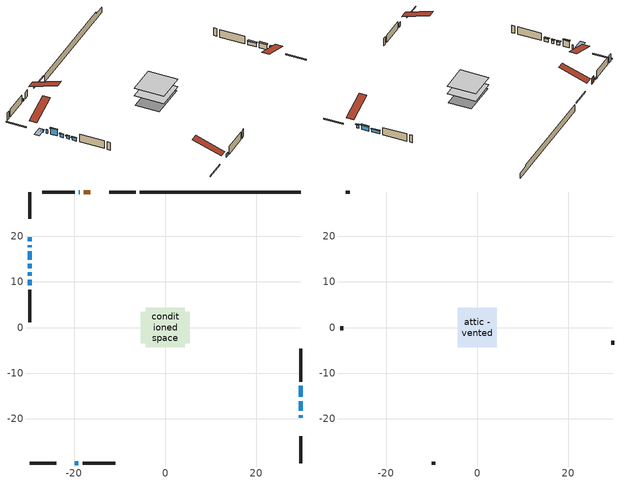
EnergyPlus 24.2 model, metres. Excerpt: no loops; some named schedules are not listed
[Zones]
conditioned space
 floor adiabatic (AdiabaticFloorConstruction): -4.32,-4.32 -4.32,4.32 4.32,4.32 4.32,-4.32 z0.46
 floor foundation (Slab1 construction): -5.33,-3.51 -5.33,3.51 5.33,3.51 5.33,-3.51 z-1.73
 wall outside (RimJoist1 construction): -6.51,29.77 -12.35,29.77 / -29.77,-29.77 -23.94,-29.77 / -29.77,29.77 -29.77,23.94 / 29.77,-29.77 29.77,-23.94 z0.46:0.76
 wall outside (AdiabaticWallConstruction 1): -16.43,29.77 -17.89,29.77 z0.46:2.49
 wall outside (AdiabaticWallConstruction): 29.77,-19.86 29.77,-19.25 / -29.77,18.04 -29.77,17.65 / -19.86,-29.77 -19.08,-29.77 z0.46:1.68; -29.77,19.86 -29.77,18.97 z0.46:1; -18.81,29.77 -18.97,29.77 z0.46:0.95; 29.77,-18.32 29.77,-16.19 z0.46:1.98; 29.77,-15.26 29.77,-12.82 z0.46:1.53; -29.77,16.72 -29.77,14.89 z0.46:2.54; -29.77,13.97 -29.77,13.05 / -29.77,12.12 -29.77,11.41 / -29.77,10.48 -29.77,9.26 z0.46:1.48
 wall outside (Wall1 construction): -19.9,29.77 -27.08,29.77 / -18.15,-29.77 -10.98,-29.77 / -29.77,8.33 -29.77,1.16 / 29.77,-11.89 29.77,-4.72 z0.46:2.9
 wall foundation (FoundationWall1 construction): -5.59,29.77,-1.73 -5.59,29.77,0.46 26.24,29.77,0.46 26.24,29.77,-0.08 29.77,29.77,-0.08 29.77,29.77,-1.73
 window (WindowConstruction 6): 29.77,-19.86 29.77,-19.25 z0.46:1.68
 window (WindowConstruction 8): -29.77,19.86 -29.77,18.97 z0.46:0.99
 window (WindowConstruction 9): -29.77,18.04 -29.77,17.65 z0.46:1.68
 window (WindowConstruction 10): -19.86,-29.77 -19.08,-29.77 z0.46:1.68
 window (WindowConstruction 7): -18.82,29.77 -18.97,29.77 z0.46:0.94
 window (WindowConstruction): 29.77,-18.32 29.77,-16.19 z0.46:1.98
 window (WindowConstruction 1): 29.77,-15.26 29.77,-12.82 z0.46:1.53
 window (WindowConstruction 2): -29.77,16.72 -29.77,14.89 z0.46:2.54
 window (WindowConstruction 3): -29.77,13.97 -29.77,13.05 z0.46:1.47
 window (WindowConstruction 4): -29.77,12.12 -29.77,11.41 z0.46:1.47
 window (WindowConstruction 5): -29.77,10.48 -29.77,9.26 z0.46:1.47
 door (Door): -16.43,29.77 -17.89,29.77 z0.46:2.49
 ceiling adiabatic (AdiabaticFloorConstruction): 4.32,-4.32 4.32,4.32 -4.32,4.32 -4.32,-4.32 z0.46
attic - vented
 floor to conditioned space (Floor1 construction Reversed): -4.32,-4.32 -4.32,4.32 4.32,4.32 4.32,-4.32 z2.9
 wall outside (Wall2 construction): -28,29.77 -28.84,29.77 / -10.05,-29.77 -9.21,-29.77 / -29.77,0.23 -29.77,-0.61 / 29.77,-3.79 29.77,-2.95 z0.46:2.9
 roof outside (Roof1 construction): -15.5,29.77,2.9 -15.5,21.35,5.71 -13.28,21.35,5.71 -13.28,29.77,2.9; -20.79,-29.77,2.9 -20.79,-21.35,5.71 -23.01,-21.35,5.71 -23.01,-29.77,2.9; -29.77,20.79,2.9 -21.35,20.79,5.71 -21.35,23.01,5.71 -29.77,23.01,2.9; 29.77,-20.79,2.9 21.35,-20.79,5.71 21.35,-23.01,5.71 29.77,-23.01,2.9
shading: 29.77,-19.1 29.77,-20.01 30.23,-20.01 30.23,-19.1 z1.83; -29.77,18.67 -29.77,20.16 -32.82,20.16 -32.82,18.67 z1.29; -19.12,29.77 -18.67,29.77 -18.67,30.23 -19.12,30.23 z1.09; 29.77,-16.04 29.77,-18.47 30.23,-18.47 30.23,-16.04 z2.13; 29.77,-12.67 29.77,-15.41 30.23,-15.41 30.23,-12.67 z1.68; -29.77,14.74 -29.77,16.87 -30.23,16.87 -30.23,14.74 z2.69; -29.77,12.9 -29.77,14.11 -30.23,14.11 -30.23,12.9 z1.62; -29.77,11.26 -29.77,12.27 -30.23,12.27 -30.23,11.26 z1.62; -29.77,9.11 -29.77,10.63 -30.23,10.63 -30.23,9.11 z1.62
[Building]
Building 1: Terrain=Suburbs
[Site:Location]
Quebec Intl AP_QC: Latitude {deg}=46.8; Longitude {deg}=-71.38; Time Zone {hr}=-5; Elevation {m}=74; Keep Site Location Information=Yes
[Site:GroundTemperature:Shallow]
0.0108218, -2.24938, -2.43038, -1.3578, 2.94801, 7.23376, 10.9493, 13.303, 13.5029, 11.5886, 7.96783, 3.81355
[Site:WaterMainsTemperature]
Calculation Method=Schedule; Temperature Schedule=mains temperature schedule
[Material] Roughness=Rough; Thermal Absorptance=0.9
Name | Thickness {m} | Conductivity {W/m-K} | Density {kg/m3} | Specific Heat {J/kg-K} | Solar Absorptance | Visible Absorptance
asphalt or fiberglass shingles | 0.00635 | 0.162714 | 1121.4 | 1465.45 | 0.4 | 0.4
ceiling loosefill ins | 0.169333 | 0.0480833 | 16.02 | 1046.75 | 0.7 | 0.7
ceiling stud and cavity | 0.1397 | 1.04387 | 65.682 | 1177.47 | 0.7 | 0.7
concrete 4.0 in. | 0.1016 | 1.803125 | 2242.8 | 837.4 | 0.7 | 0.7
concrete 8.0 in. | 0.2032 | 1.803125 | 2242.8 | 837.4 | 0.7 | 0.7
door material | 0.04445 | 0.053851 | 512.64 | 1214.23 | 0.7 | 0.7
exterior vertical ins | 0.0204263 | 0.029427 | 32.04 | 1214.23 | 0.7 | 0.7
floor covering | 0.0127 | 0.0433444 | 54.468 | 1339.84 | 0.6 | 0.6
floor rigid ins; wall rigid ins | 0.512978 | 0.029427 | 32.04 | 1214.23 | 0.7 | 0.7
floor stud and cavity | 0.1397 | 1.75129 | 37.0049 | 1207.88 | 0.7 | 0.7
furniture material conditioned space 1 | 0.1524 | 0.115458 | 640.8 | 1214.23 | 0.6 | 0.6
gypsum board | 0.0127 | 0.160291 | 801 | 837.4 | 0.6 | 0.6
gypsum board 1 | 0.0127 | 0.160291 | 801 | 837.4 | 0.7 | 0.7
osb sheathing 0.5 in. | 0.0127 | 0.115458 | 512.64 | 1214.23 | 0.7 | 0.7
osb sheathing 0.75 in. | 0.01905 | 0.115458 | 512.64 | 1214.23 | 0.7 | 0.7
osb sheathing 2.0 in. | 0.0508 | 0.115458 | 512.64 | 1214.23 | 0.7 | 0.7
rim joist stud and cavity | 0.0508 | 0.028296 | 125.044 | 1163.47 | 0.6 | 0.6
wall stud and cavity | 0.1397 | 0.0812061 | 139.0536 | 1170.24 | 0.7 | 0.7
wall stud and cavity 1 | 0.0889 | 6.9971 | 50.32683 | 1063.81 | 0.6 | 0.6
wall stud and cavity 2 | 0.0889 | 0.380278 | 52.3479 | 1209.89 | 0.7 | 0.7
wall stud and cavity 3 | 0.0889 | 0.391764 | 83.0341 | 1211.67 | 0.7 | 0.7
wood siding | 0.0254 | 0.102417 | 544.68 | 1172.36 | 0.4 | 0.4
wood siding 1 | 0.00254 | 0.102417 | 544.68 | 1172.36 | 0.4 | 0.4
wood siding 2; wood siding 3; wood siding 4 | 0.0254 | 0.102417 | 544.68 | 1172.36 | 0.7 | 0.7
[WindowMaterial:SimpleGlazingSystem]
Name | U-Factor {W/m2-K} | Solar Heat Gain Coefficient
WindowMaterial | 2.79414 | 0.65
WindowMaterial 1 | 2.78392 | 0.59
WindowMaterial 2 | 2.82821 | 0.59
WindowMaterial 3 | 2.779381 | 0.56
WindowMaterial 4 | 2.773703 | 0.53
WindowMaterial 5 | 2.78279 | 0.59
WindowMaterial 6 | 2.76462 | 0.62
WindowMaterial 7 | 2.606202 | 0.31
WindowMaterial 8 | 4.80756 | 0.55
WindowMaterial 9 | 4.56171 | 0.5
[Construction]
AdiabaticFloorConstruction: floor stud and cavity, floor rigid ins, osb sheathing 0.75 in., floor covering
AdiabaticWallConstruction: wood siding 3, wall rigid ins, wall stud and cavity 2, gypsum board
AdiabaticWallConstruction 1: wood siding 4, wall rigid ins, wall stud and cavity 2, gypsum board
Door: door material
Floor1 construction Reversed: gypsum board, ceiling stud and cavity, ceiling loosefill ins
FoundationWall1 construction: concrete 8.0 in., gypsum board 1
furniture construction conditioned space 1: furniture material conditioned space 1
PartitionWallConstruction: gypsum board, wall stud and cavity 3, gypsum board
RimJoist1 construction: wood siding 2, osb sheathing 2.0 in., rim joist stud and cavity
Roof1 construction: asphalt or fiberglass shingles
Slab1 construction: concrete 4.0 in.
Wall1 construction: wood siding, osb sheathing 0.5 in., wall stud and cavity, gypsum board
Wall2 construction: wood siding 1, wall stud and cavity 1
WindowConstruction: WindowMaterial
WindowConstruction 1: WindowMaterial 1
WindowConstruction 10; WindowConstruction 9: WindowMaterial 9
WindowConstruction 2: WindowMaterial 2
WindowConstruction 3: WindowMaterial 3
WindowConstruction 4: WindowMaterial 4
WindowConstruction 5: WindowMaterial 5
WindowConstruction 6: WindowMaterial 6
WindowConstruction 7: WindowMaterial 7
WindowConstruction 8: WindowMaterial 8
[Zone] Multiplier=1; Part of Total Floor Area=Yes
Name | Volume {m3}
attic - vented | 34.089
conditioned space | 361
[Space]
Name | Zone | Volume {m3}
attic - vented 1 | attic - vented | 34.089
conditioned space 1 | conditioned space | 361
[ZoneInfiltration:EffectiveLeakageArea]
infil attic - vented 1: Zone or Space=attic - vented 1; Schedule=Always On Discrete; Effective Air Leakage Area {cm2}=2761.48; Stack Coefficient=0.000364809; Wind Coefficient=1.29049e-05
[ZoneMixing]
whole house fan mix: Zone or Space=attic - vented; Schedule=Always On Continuous; Design Flow Rate Calculation Method=Flow/Zone; Design Flow Rate {m3/s}=0; Source Zone or Space=conditioned space
[SurfaceProperty:ExposedFoundationPerimeter]
Slab1: Exposed Perimeter Calculation Method=TotalExposedPerimeter; Total Exposed Perimeter {m}=35.358
[InternalMass] Zone or ZoneList=conditioned space; Space or SpaceList=conditioned space 1
Name | Construction | Surface Area {m2}
furniture mass conditioned space 1 | furniture construction conditioned space 1 | 59.84
partition wall mass | PartitionWallConstruction | 149.6
[Lights]
interior lighting: Zone or ZoneList or Space or SpaceList=conditioned space 1; Schedule=interior lighting schedule; Design Level Calculation Method=LightingLevel; Lighting Level {W}=343.2; Return Air Fraction=0; Fraction Radiant=0.6; Fraction Visible=0.2; Fraction Replaceable=1
[People]
occupants: Zone or ZoneList or Space or SpaceList=conditioned space 1; Number of People Schedule=occupants schedule; Number of People Calculation Method=People; Number of People=3; Fraction Radiant=0.314171; Sensible Heat Fraction=0.56303; Activity Level Schedule=occupants activity schedule; Carbon Dioxide Generation Rate {m3/s-W}=0; Enable ASHRAE 55 Comfort Warnings=No; Mean Radiant Temperature Calculation Type=EnclosureAveraged
[ElectricEquipment] Zone or ZoneList or Space or SpaceList=conditioned space 1; Design Level Calculation Method=EquipmentLevel
Name | Schedule | Design Level {W} | Fraction Latent | Fraction Radiant | Fraction Lost
clothes dryer | clothes dryer schedule | 140.772 | 0.015 | 0.081 | 0.85
clothes washer | clothes washer schedule | 32.1985 | 0.03 | 0.162 | 0.7
cooking range | cooking range schedule | 215.147 | 0.08 | 0.432 | 0.2
dishwasher | dishwasher schedule | 66.8632 | 0.3 | 0.18 | 0.4
fridge | fridge schedule | 72.9452 | 0 | 0.6 | 0
mech vent house fan | mech vent house fan schedule | 6.33333 | 0 | 0 | 1
mech vent house fan cfis | mech vent house fan cfis schedule | 0 | 0 | 0 | 0
mech vent range fan 0 | mech vent range fan 0 schedule | 57 | 0 | 0 | 1
misc plug loads | misc plug loads schedule | 494.7 | 0.045 | 0.513 | 0.1
whole house fan | Always On Discrete | 0 | 0 | 0 | 1
[OtherEquipment] Zone or ZoneList or Space or SpaceList=conditioned space 1; Design Level Calculation Method=EquipmentLevel
Name | Fuel Type | Schedule | Design Level {W} | Fraction Latent | Fraction Radiant | Fraction Lost
clothes dryer 1 | Electricity | clothes dryer schedule | 0 | 0.015 | 0.081 | 0.85
cooking range 1 | Electricity | cooking range schedule | 0 | 0.08 | 0.432 | 0.2
general water use latent | None | general water use schedule | 62.594 | 1 | 0 | 0
general water use sensible | None | general water use schedule | -61.6891 | 0 | 0.6 | 0
mech vent house fan latent load | None | Always On Discrete | 0 | 1 | 0 | 0
mech vent house fan sensible load | None | Always On Discrete | 0 | 0 | 0 | 0
water heater energy adjustment1 | Electricity | Always On Discrete | 0.01 | 0 | 0 | 1
[ZoneInfiltration:DesignFlowRate] Zone or ZoneList or Space or SpaceList=conditioned space 1; Schedule=Always On Discrete; Design Flow Rate Calculation Method=Flow/Zone; Design Flow Rate {m3/s}=0
infil flow; natural vent flow; whole house fan flow
[AvailabilityManager:Scheduled]
central ac airloop Availability Manager: Schedule=Always On Discrete
[Foundation:Kiva]
Foundation Kiva 1: Initial Indoor Air Temperature {C}=18; Wall Height Above Grade {m}=0.459974; Wall Depth Below Slab {m}=0.2032; Custom Block Material Name 1=exterior vertical ins; Custom Block Depth 1 {m}=2.189988; Custom Block X Position 1 {m}=0.2159; Custom Block Z Position 1 {m}=0
[Foundation:Kiva:Settings]
Soil Conductivity {W/m-K}=0.849921; Soil Density {kg/m3}=1842.3; Soil Specific Heat {J/kg-K}=418.7; Ground Solar Absorptivity=0.9; Ground Thermal Absorptivity=0.9; Ground Surface Roughness {m}=0.03; Far-Field Width {m}=40; Deep-Ground Boundary Condition=ZeroFlux; Deep-Ground Depth {m}=40; Minimum Cell Dimension {m}=0.2; Maximum Cell Growth Coefficient=3; Simulation Timestep=Timestep
[Exterior:Lights]
exterior lighting: Schedule=exterior lighting schedule; Design Level {W}=75.6
[EnergyManagementSystem:GlobalVariable]
central_ac_airloop_Fan_RTF
infil_program_Qfan
infil_program_Qinf
natural_vent_program_Qnv
natural_vent_program_Qwhf
[EnergyManagementSystem:Sensor]
Name | Output:Variable or Output:Meter Index Key | Output:Variable or Output:Meter
airflow_gain | infil flow | Infiltration Sensible Heat Gain Energy
airflow_gain_1 | natural vent flow | Infiltration Sensible Heat Gain Energy
airflow_gain_2 | whole house fan flow | Infiltration Sensible Heat Gain Energy
airflow_loss | infil flow | Infiltration Sensible Heat Loss Energy
airflow_loss_1 | natural vent flow | Infiltration Sensible Heat Loss Energy
airflow_loss_2 | whole house fan flow | Infiltration Sensible Heat Loss Energy
clg_load_cond |  | Cooling:EnergyTransfer:Zone:CONDITIONED SPACE
clg_sp_s; clg_sp_s_1 | cooling setpoint | Schedule Value
clothes_dryer_exhaust_0_sch_s | clothes dryer exhaust 0 schedule | Schedule Value
cool_season | cooling season schedule | Schedule Value
htg_load_cond |  | Heating:EnergyTransfer:Zone:CONDITIONED SPACE
htg_sp_s; htg_sp_s_1 | heating setpoint | Schedule Value
ig_ee_conv | clothes dryer | Electric Equipment Convective Heating Energy
ig_ee_conv_2 | cooking range | Electric Equipment Convective Heating Energy
ig_ee_conv_4 | fridge | Electric Equipment Convective Heating Energy
ig_ee_conv_5 | misc plug loads | Electric Equipment Convective Heating Energy
ig_ee_conv_6 | whole house fan | Electric Equipment Convective Heating Energy
ig_ee_rad | clothes dryer | Electric Equipment Radiant Heating Energy
ig_ee_rad_2 | cooking range | Electric Equipment Radiant Heating Energy
ig_ee_rad_4 | fridge | Electric Equipment Radiant Heating Energy
ig_ee_rad_5 | misc plug loads | Electric Equipment Radiant Heating Energy
ig_ee_rad_6 | whole house fan | Electric Equipment Radiant Heating Energy
ig_lgt_conv | interior lighting | Lights Convective Heating Energy
ig_lgt_rad | interior lighting | Lights Radiant Heating Energy
ig_lgt_vis | interior lighting | Lights Visible Radiation Heating Energy
ig_oe_conv | clothes dryer 1 | Other Equipment Convective Heating Energy
ig_oe_conv_1 | cooking range 1 | Other Equipment Convective Heating Energy
ig_oe_conv_2 | general water use latent | Other Equipment Convective Heating Energy
ig_oe_conv_3 | general water use sensible | Other Equipment Convective Heating Energy
ig_oe_conv_4 | water heater energy adjustment1 | Other Equipment Convective Heating Energy
ig_oe_rad | clothes dryer 1 | Other Equipment Radiant Heating Energy
ig_oe_rad_1 | cooking range 1 | Other Equipment Radiant Heating Energy
ig_oe_rad_2 | general water use latent | Other Equipment Radiant Heating Energy
ig_oe_rad_3 | general water use sensible | Other Equipment Radiant Heating Energy
ig_oe_rad_4 | water heater energy adjustment1 | Other Equipment Radiant Heating Energy
ig_ppl_conv | occupants | People Convective Heating Energy
ig_ppl_rad | occupants | People Radiant Heating Energy
im_conv | furniture mass conditioned space 1 | Surface Inside Face Convection Heat Gain Energy
im_conv_1 | partition wall mass | Surface Inside Face Convection Heat Gain Energy
im_ig | furniture mass conditioned space 1 | Surface Inside Face Internal Gains Radiation Heat Gain Energy
im_ig_1 | partition wall mass | Surface Inside Face Internal Gains Radiation Heat Gain Energy
im_lgt | furniture mass conditioned space 1 | Surface Inside Face Lights Radiation Heat Gain Energy
im_lgt_1 | partition wall mass | Surface Inside Face Lights Radiation Heat Gain Energy
im_sol | furniture mass conditioned space 1 | Surface Inside Face Solar Radiation Heat Gain Energy
im_sol_1 | partition wall mass | Surface Inside Face Solar Radiation Heat Gain Energy
im_surf | furniture mass conditioned space 1 | Surface Inside Face Net Surface Thermal Radiation Heat Gain Energy
im_surf_1 | partition wall mass | Surface Inside Face Net Surface Thermal Radiation Heat Gain Energy
mech_vent_range_fan_0_sch_s | mech vent range fan 0 schedule | Schedule Value
mv_conv | mech vent house fan | Electric Equipment Convective Heating Energy
mv_conv_1 | mech vent house fan cfis | Electric Equipment Convective Heating Energy
mv_conv_2 | mech vent range fan 0 | Electric Equipment Convective Heating Energy
mv_conv_3 | mech vent house fan latent load | Other Equipment Convective Heating Energy
mv_conv_4 | mech vent house fan sensible load | Other Equipment Convective Heating Energy
mv_rad | mech vent house fan | Electric Equipment Radiant Heating Energy
mv_rad_1 | mech vent house fan cfis | Electric Equipment Radiant Heating Energy
mv_rad_2 | mech vent range fan 0 | Electric Equipment Radiant Heating Energy
mv_rad_3 | mech vent house fan latent load | Other Equipment Radiant Heating Energy
mv_rad_4 | mech vent house fan sensible load | Other Equipment Radiant Heating Energy
natural_vent_s | natural vent schedule | Schedule Value
out_pb_s |  | Site Outdoor Air Barometric Pressure
out_wt_s |  | Site Outdoor Air Humidity Ratio
site_vw_s |  | Site Wind Speed
ss_back_out | Window1 | Surface Window Shortwave from Zone Back Out Window Heat Transfer Rate
ss_back_out_1 | Window10 | Surface Window Shortwave from Zone Back Out Window Heat Transfer Rate
ss_back_out_10 | Window9 | Surface Window Shortwave from Zone Back Out Window Heat Transfer Rate
ss_back_out_2 | Window11 | Surface Window Shortwave from Zone Back Out Window Heat Transfer Rate
ss_back_out_3 | Window12 | Surface Window Shortwave from Zone Back Out Window Heat Transfer Rate
ss_back_out_4 | Window2 | Surface Window Shortwave from Zone Back Out Window Heat Transfer Rate
ss_back_out_5 | Window3 | Surface Window Shortwave from Zone Back Out Window Heat Transfer Rate
ss_back_out_6 | Window4 | Surface Window Shortwave from Zone Back Out Window Heat Transfer Rate
ss_back_out_7 | Window6 | Surface Window Shortwave from Zone Back Out Window Heat Transfer Rate
ss_back_out_8 | Window7 | Surface Window Shortwave from Zone Back Out Window Heat Transfer Rate
ss_back_out_9 | Window8 | Surface Window Shortwave from Zone Back Out Window Heat Transfer Rate
ss_conv | Door1 | Surface Inside Face Convection Heat Gain Energy
ss_conv_1 | Window1 | Surface Inside Face Convection Heat Gain Energy
ss_conv_10 | Window8 | Surface Inside Face Convection Heat Gain Energy
ss_conv_11 | Window9 | Surface Inside Face Convection Heat Gain Energy
ss_conv_2 | Window10 | Surface Inside Face Convection Heat Gain Energy
ss_conv_3 | Window11 | Surface Inside Face Convection Heat Gain Energy
ss_conv_4 | Window12 | Surface Inside Face Convection Heat Gain Energy
ss_conv_5 | Window2 | Surface Inside Face Convection Heat Gain Energy
ss_conv_6 | Window3 | Surface Inside Face Convection Heat Gain Energy
ss_conv_7 | Window4 | Surface Inside Face Convection Heat Gain Energy
ss_conv_8 | Window6 | Surface Inside Face Convection Heat Gain Energy
ss_conv_9 | Window7 | Surface Inside Face Convection Heat Gain Energy
ss_ig | Door1 | Surface Inside Face Internal Gains Radiation Heat Gain Energy
ss_ig_1 | Window1 | Surface Inside Face Internal Gains Radiation Heat Gain Energy
ss_ig_10 | Window8 | Surface Inside Face Internal Gains Radiation Heat Gain Energy
ss_ig_11 | Window9 | Surface Inside Face Internal Gains Radiation Heat Gain Energy
ss_ig_2 | Window10 | Surface Inside Face Internal Gains Radiation Heat Gain Energy
ss_ig_3 | Window11 | Surface Inside Face Internal Gains Radiation Heat Gain Energy
ss_ig_4 | Window12 | Surface Inside Face Internal Gains Radiation Heat Gain Energy
ss_ig_5 | Window2 | Surface Inside Face Internal Gains Radiation Heat Gain Energy
ss_ig_6 | Window3 | Surface Inside Face Internal Gains Radiation Heat Gain Energy
ss_ig_7 | Window4 | Surface Inside Face Internal Gains Radiation Heat Gain Energy
ss_ig_8 | Window6 | Surface Inside Face Internal Gains Radiation Heat Gain Energy
ss_ig_9 | Window7 | Surface Inside Face Internal Gains Radiation Heat Gain Energy
ss_lgt | Door1 | Surface Inside Face Lights Radiation Heat Gain Energy
ss_sol | Door1 | Surface Inside Face Solar Radiation Heat Gain Energy
ss_surf | Door1 | Surface Inside Face Net Surface Thermal Radiation Heat Gain Energy
ss_surf_1 | Window1 | Surface Inside Face Net Surface Thermal Radiation Heat Gain Energy
ss_surf_10 | Window8 | Surface Inside Face Net Surface Thermal Radiation Heat Gain Energy
ss_surf_11 | Window9 | Surface Inside Face Net Surface Thermal Radiation Heat Gain Energy
ss_surf_2 | Window10 | Surface Inside Face Net Surface Thermal Radiation Heat Gain Energy
ss_surf_3 | Window11 | Surface Inside Face Net Surface Thermal Radiation Heat Gain Energy
ss_surf_4 | Window12 | Surface Inside Face Net Surface Thermal Radiation Heat Gain Energy
ss_surf_5 | Window2 | Surface Inside Face Net Surface Thermal Radiation Heat Gain Energy
ss_surf_6 | Window3 | Surface Inside Face Net Surface Thermal Radiation Heat Gain Energy
ss_surf_7 | Window4 | Surface Inside Face Net Surface Thermal Radiation Heat Gain Energy
ss_surf_8 | Window6 | Surface Inside Face Net Surface Thermal Radiation Heat Gain Energy
ss_surf_9 | Window7 | Surface Inside Face Net Surface Thermal Radiation Heat Gain Energy
ss_trans_in | Window1 | Surface Window Transmitted Solar Radiation Rate
ss_trans_in_1 | Window10 | Surface Window Transmitted Solar Radiation Rate
ss_trans_in_10 | Window9 | Surface Window Transmitted Solar Radiation Rate
ss_trans_in_2 | Window11 | Surface Window Transmitted Solar Radiation Rate
ss_trans_in_3 | Window12 | Surface Window Transmitted Solar Radiation Rate
ss_trans_in_4 | Window2 | Surface Window Transmitted Solar Radiation Rate
ss_trans_in_5 | Window3 | Surface Window Transmitted Solar Radiation Rate
ss_trans_in_6 | Window4 | Surface Window Transmitted Solar Radiation Rate
ss_trans_in_7 | Window6 | Surface Window Transmitted Solar Radiation Rate
ss_trans_in_8 | Window7 | Surface Window Transmitted Solar Radiation Rate
ss_trans_in_9 | Window8 | Surface Window Transmitted Solar Radiation Rate
ss_trans_out | Window1 | Surface Inside Face Initial Transmitted Diffuse Transmitted Out Window Solar Radiation Rate
ss_trans_out_1 | Window10 | Surface Inside Face Initial Transmitted Diffuse Transmitted Out Window Solar Radiation Rate
ss_trans_out_10 | Window9 | Surface Inside Face Initial Transmitted Diffuse Transmitted Out Window Solar Radiation Rate
ss_trans_out_2 | Window11 | Surface Inside Face Initial Transmitted Diffuse Transmitted Out Window Solar Radiation Rate
ss_trans_out_3 | Window12 | Surface Inside Face Initial Transmitted Diffuse Transmitted Out Window Solar Radiation Rate
ss_trans_out_4 | Window2 | Surface Inside Face Initial Transmitted Diffuse Transmitted Out Window Solar Radiation Rate
ss_trans_out_5 | Window3 | Surface Inside Face Initial Transmitted Diffuse Transmitted Out Window Solar Radiation Rate
ss_trans_out_6 | Window4 | Surface Inside Face Initial Transmitted Diffuse Transmitted Out Window Solar Radiation Rate
ss_trans_out_7 | Window6 | Surface Inside Face Initial Transmitted Diffuse Transmitted Out Window Solar Radiation Rate
ss_trans_out_8 | Window7 | Surface Inside Face Initial Transmitted Diffuse Transmitted Out Window Solar Radiation Rate
ss_trans_out_9 | Window8 | Surface Inside Face Initial Transmitted Diffuse Transmitted Out Window Solar Radiation Rate
s_conv | Floor1 | Surface Inside Face Convection Heat Gain Energy
s_conv_1 | FoundationWall1 | Surface Inside Face Convection Heat Gain Energy
s_conv_10 | Wall1:180 | Surface Inside Face Convection Heat Gain Energy
s_conv_11 | Wall1:270 | Surface Inside Face Convection Heat Gain Energy
s_conv_12 | Wall1:90 | Surface Inside Face Convection Heat Gain Energy
s_conv_2 | inferred conditioned ceiling | Surface Inside Face Convection Heat Gain Energy
s_conv_3 | inferred conditioned floor | Surface Inside Face Convection Heat Gain Energy
s_conv_4 | RimJoist1:0 | Surface Inside Face Convection Heat Gain Energy
s_conv_5 | RimJoist1:180 | Surface Inside Face Convection Heat Gain Energy
s_conv_6 | RimJoist1:270 | Surface Inside Face Convection Heat Gain Energy
s_conv_7 | RimJoist1:90 | Surface Inside Face Convection Heat Gain Energy
s_conv_8 | Slab1 | Surface Inside Face Convection Heat Gain Energy
s_conv_9 | Wall1:0 | Surface Inside Face Convection Heat Gain Energy
s_ig | Floor1 | Surface Inside Face Internal Gains Radiation Heat Gain Energy
s_ig_1 | FoundationWall1 | Surface Inside Face Internal Gains Radiation Heat Gain Energy
s_ig_10 | Wall1:180 | Surface Inside Face Internal Gains Radiation Heat Gain Energy
s_ig_11 | Wall1:270 | Surface Inside Face Internal Gains Radiation Heat Gain Energy
s_ig_12 | Wall1:90 | Surface Inside Face Internal Gains Radiation Heat Gain Energy
s_ig_2 | inferred conditioned ceiling | Surface Inside Face Internal Gains Radiation Heat Gain Energy
s_ig_3 | inferred conditioned floor | Surface Inside Face Internal Gains Radiation Heat Gain Energy
s_ig_4 | RimJoist1:0 | Surface Inside Face Internal Gains Radiation Heat Gain Energy
s_ig_5 | RimJoist1:180 | Surface Inside Face Internal Gains Radiation Heat Gain Energy
s_ig_6 | RimJoist1:270 | Surface Inside Face Internal Gains Radiation Heat Gain Energy
s_ig_7 | RimJoist1:90 | Surface Inside Face Internal Gains Radiation Heat Gain Energy
s_ig_8 | Slab1 | Surface Inside Face Internal Gains Radiation Heat Gain Energy
s_ig_9 | Wall1:0 | Surface Inside Face Internal Gains Radiation Heat Gain Energy
s_lgt | Floor1 | Surface Inside Face Lights Radiation Heat Gain Energy
s_lgt_1 | FoundationWall1 | Surface Inside Face Lights Radiation Heat Gain Energy
s_lgt_10 | Wall1:180 | Surface Inside Face Lights Radiation Heat Gain Energy
s_lgt_11 | Wall1:270 | Surface Inside Face Lights Radiation Heat Gain Energy
s_lgt_12 | Wall1:90 | Surface Inside Face Lights Radiation Heat Gain Energy
s_lgt_2 | inferred conditioned ceiling | Surface Inside Face Lights Radiation Heat Gain Energy
s_lgt_3 | inferred conditioned floor | Surface Inside Face Lights Radiation Heat Gain Energy
s_lgt_4 | RimJoist1:0 | Surface Inside Face Lights Radiation Heat Gain Energy
